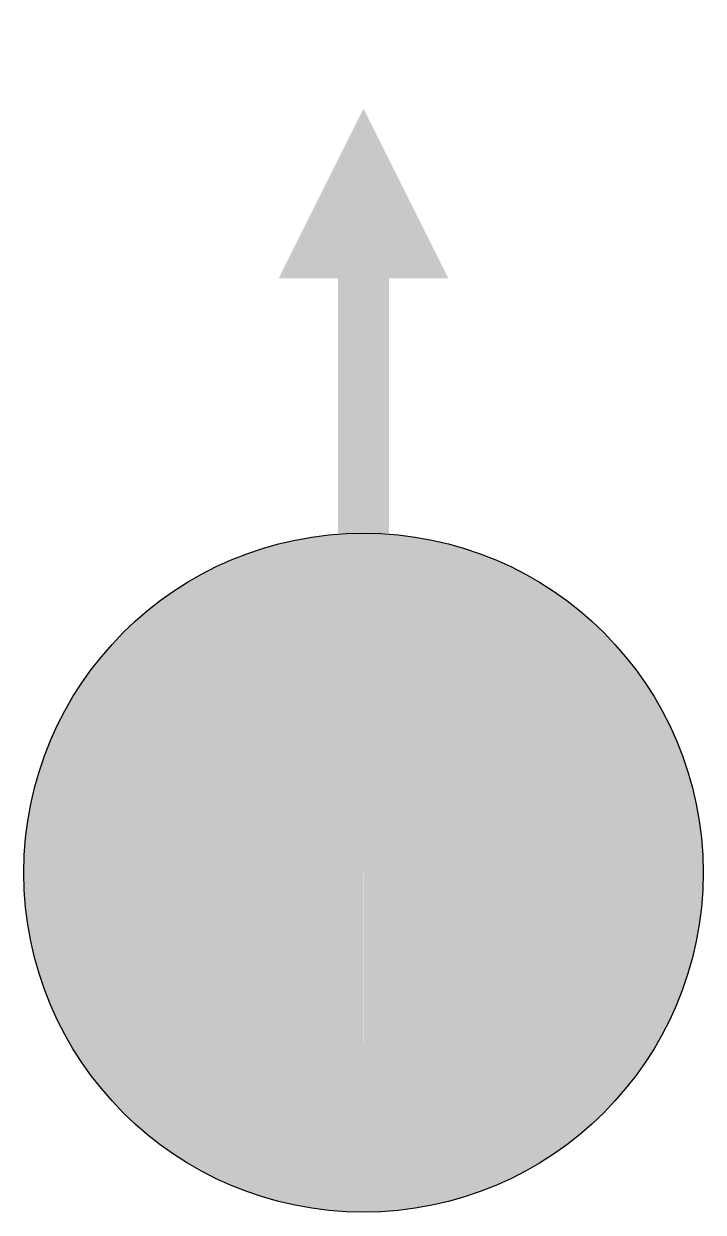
# Model space of a CAD drawing. Extents: x 0 to 4, y 0 to 7.
import ezdxf

# ---------------------------------------------------------------- set-up
doc = ezdxf.new("R2010")
doc.units = 0
doc.header["$MEASUREMENT"] = 0
doc.layers.get('0').update_dxf_attribs({"linetype": 'CONTINUOUS'})

msp = doc.modelspace()

# ---------------------------------------------------------------- linework, layer by layer
msp.add_lwpolyline([(2, 6.5, 0, 1, 0), (2, 5.5, 1, 1, 0)], format="xyseb")
at = {"const_width": 0.3}
msp.add_lwpolyline([(2, 5.9071), (2, 4)], dxfattribs=at)
at = {"const_width": 2}
msp.add_lwpolyline([(3, 2, 1), (1, 2, 0.414214), (2, 1, 0.414214), (3, 2, -0.876127)], format="xyb", dxfattribs=at)
msp.add_circle((2, 2), 2)

doc.saveas('drawing.dxf')
